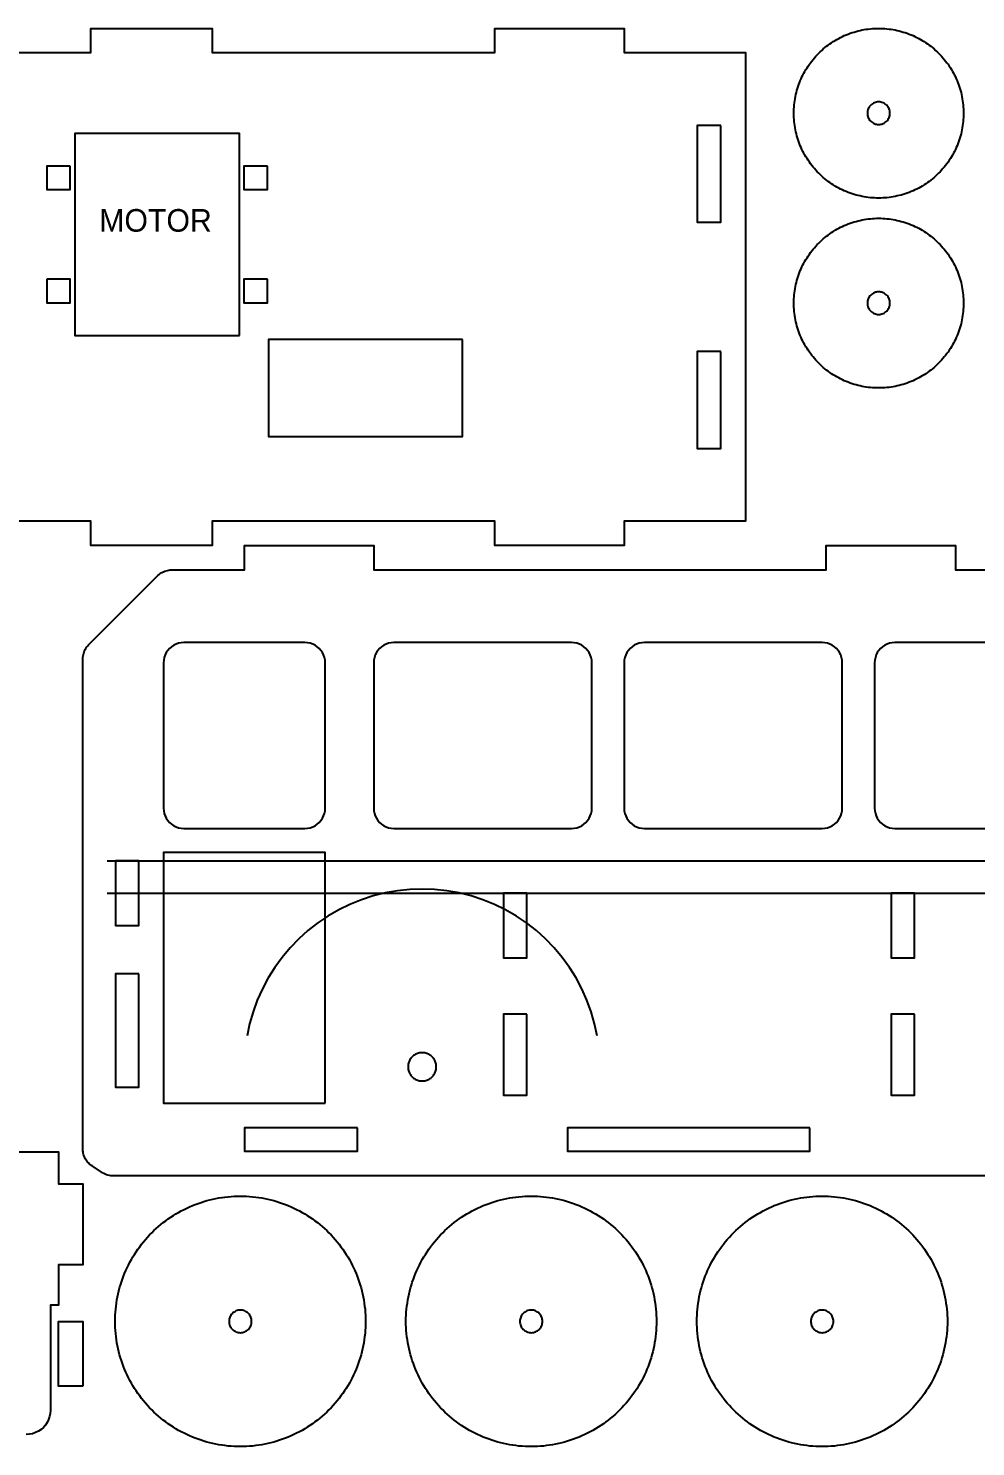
# Model space of a CAD drawing. Header units: metres. Extents: x 6 to 594, y 16 to 204.
# Drawn here: x 319.3 to 436.5, y 28.5 to 204 of the extents above; entities that cross this region are included whole.
import ezdxf
from ezdxf.enums import TextEntityAlignment as Align

# ---------------------------------------------------------------- set-up
doc = ezdxf.new("R2010")
doc.units = ezdxf.units.M
doc.layers.add('CORTAR', color=1, linetype='Continuous')
doc.layers.add('GRABAR', color=5, linetype='Continuous')

msp = doc.modelspace()

# ---------------------------------------------------------------- linework, layer by layer
at = {"layer": 'CORTAR'}
for points in [[(299, 201), (327, 201), (327, 204), (342, 204), (342, 201), (377, 201), (377, 204), (393, 204), (393, 201), (408, 201), (408, 143), (393, 143), (393, 140), (377, 140), (377, 140), (377, 143), (342, 143), (342, 140), (327, 140), (327, 143), (299, 143)], [(522.2, 62), (329.8, 62), (329.71, 62), (329.48, 62.02), (329.3, 62.05), (329.12, 62.09), (328.95, 62.14), (328.78, 62.21), (328.61, 62.28), (328.41, 62.4), (328.33, 62.45), (327.15, 63.24), (327.08, 63.28), (326.93, 63.4), (326.81, 63.5), (326.7, 63.6), (326.6, 63.72), (326.51, 63.84), (326.42, 63.96), (326.34, 64.09), (326.26, 64.23), (326.26, 64.23), (326.2, 64.37), (326.14, 64.51), (326.1, 64.66), (326.06, 64.81), (326.03, 64.96), (326.01, 65.11), (326, 65.3), (326, 65.38), (326, 125.92), (326, 126.01), (326.02, 126.21), (326.04, 126.37), (326.07, 126.53), (326.11, 126.69), (326.16, 126.84), (326.23, 126.99), (326.3, 127.14), (326.38, 127.28), (326.47, 127.42), (326.57, 127.55), (326.71, 127.7), (326.76, 127.76), (335.24, 136.24), (335.3, 136.29), (335.45, 136.43), (335.58, 136.53), (335.72, 136.62), (335.86, 136.7), (336.01, 136.77), (336.16, 136.84), (336.31, 136.89), (336.47, 136.93), (336.63, 136.96), (336.79, 136.98), (336.99, 137), (337.08, 137), (346, 137), (346, 140), (362, 140), (362, 137), (418, 137), (418, 140), (434, 140), (434, 137), (490, 137)], [(448.5, 128), (426.5, 128), (426.17, 127.98), (425.85, 127.91), (425.54, 127.81), (425.25, 127.67), (424.98, 127.48), (424.73, 127.27), (424.52, 127.02), (424.33, 126.75), (424.19, 126.46), (424.09, 126.15), (424.02, 125.83), (424, 125.5), (424, 107.5), (424.02, 107.17), (424.09, 106.85), (424.19, 106.54), (424.33, 106.25), (424.52, 105.98), (424.73, 105.73), (424.98, 105.52), (425.25, 105.33), (425.54, 105.19), (425.85, 105.09), (426.17, 105.02), (426.5, 105), (448.5, 105)], [(314, 65), (323, 65), (323, 61), (326, 61), (326, 51), (323, 51), (323, 46), (322, 46), (322, 33), (321.97, 32.61), (321.9, 32.22), (321.77, 31.85), (321.6, 31.5), (321.38, 31.17), (321.12, 30.88), (320.83, 30.62), (320.5, 30.4), (320.15, 30.23), (319.78, 30.1), (319.39, 30.03), (319, 30)]]:
    msp.add_lwpolyline(points, dxfattribs=at)
for points in [[(435, 193.24), (434.99, 192.98), (434.97, 192.73), (434.95, 192.47), (434.92, 192.21), (434.89, 191.96), (434.85, 191.7), (434.8, 191.45), (434.74, 191.2), (434.69, 190.95), (434.62, 190.7), (434.55, 190.45), (434.47, 190.21), (434.39, 189.96), (434.3, 189.72), (434.2, 189.48), (434.1, 189.24), (433.99, 189.01), (433.88, 188.78), (433.76, 188.55), (433.64, 188.32), (433.51, 188.1), (433.37, 187.88), (433.23, 187.67), (433.08, 187.45), (432.93, 187.25), (432.78, 187.04), (432.62, 186.84), (432.45, 186.64), (432.28, 186.45), (432.1, 186.26), (431.92, 186.08), (431.74, 185.9), (431.55, 185.72), (431.36, 185.55), (431.16, 185.38), (430.96, 185.22), (430.75, 185.07), (430.55, 184.92), (430.33, 184.77), (430.12, 184.63), (429.9, 184.49), (429.68, 184.36), (429.45, 184.24), (429.22, 184.12), (428.99, 184.01), (428.76, 183.9), (428.52, 183.8), (428.28, 183.7), (428.04, 183.61), (427.79, 183.53), (427.55, 183.45), (427.3, 183.38), (427.05, 183.31), (426.8, 183.26), (426.55, 183.2), (426.3, 183.15), (426.04, 183.11), (425.79, 183.08), (425.53, 183.05), (425.27, 183.03), (425.02, 183.01), (424.76, 183), (424.5, 183), (424.24, 183), (423.98, 183.01), (423.73, 183.03), (423.47, 183.05), (423.21, 183.08), (422.96, 183.11), (422.7, 183.15), (422.45, 183.2), (422.2, 183.26), (421.95, 183.31), (421.7, 183.38), (421.45, 183.45), (421.21, 183.53), (420.96, 183.61), (420.72, 183.7), (420.48, 183.8), (420.24, 183.9), (420.01, 184.01), (419.78, 184.12), (419.55, 184.24), (419.32, 184.36), (419.1, 184.49), (418.88, 184.63), (418.67, 184.77), (418.45, 184.92), (418.25, 185.07), (418.04, 185.22), (417.84, 185.38), (417.64, 185.55), (417.45, 185.72), (417.26, 185.9), (417.08, 186.08), (416.9, 186.26), (416.72, 186.45), (416.55, 186.64), (416.38, 186.84), (416.22, 187.04), (416.07, 187.25), (415.92, 187.45), (415.77, 187.67), (415.63, 187.88), (415.49, 188.1), (415.36, 188.32), (415.24, 188.55), (415.12, 188.78), (415.01, 189.01), (414.9, 189.24), (414.8, 189.48), (414.7, 189.72), (414.61, 189.96), (414.53, 190.21), (414.45, 190.45), (414.38, 190.7), (414.31, 190.95), (414.26, 191.2), (414.2, 191.45), (414.15, 191.7), (414.11, 191.96), (414.08, 192.21), (414.05, 192.47), (414.03, 192.73), (414.01, 192.98), (414, 193.24), (414, 193.5), (414, 193.76), (414.01, 194.02), (414.03, 194.27), (414.05, 194.53), (414.08, 194.79), (414.11, 195.04), (414.15, 195.3), (414.2, 195.55), (414.26, 195.8), (414.31, 196.05), (414.38, 196.3), (414.45, 196.55), (414.53, 196.79), (414.61, 197.04), (414.7, 197.28), (414.8, 197.52), (414.9, 197.76), (415.01, 197.99), (415.12, 198.22), (415.24, 198.45), (415.36, 198.68), (415.49, 198.9), (415.63, 199.12), (415.77, 199.33), (415.92, 199.55), (416.07, 199.75), (416.22, 199.96), (416.38, 200.16), (416.55, 200.36), (416.72, 200.55), (416.9, 200.74), (417.08, 200.92), (417.26, 201.1), (417.45, 201.28), (417.64, 201.45), (417.84, 201.62), (418.04, 201.78), (418.25, 201.93), (418.45, 202.08), (418.67, 202.23), (418.88, 202.37), (419.1, 202.51), (419.32, 202.64), (419.55, 202.76), (419.78, 202.88), (420.01, 202.99), (420.24, 203.1), (420.48, 203.2), (420.72, 203.3), (420.96, 203.39), (421.21, 203.47), (421.45, 203.55), (421.7, 203.62), (421.95, 203.69), (422.2, 203.74), (422.45, 203.8), (422.7, 203.85), (422.96, 203.89), (423.21, 203.92), (423.47, 203.95), (423.73, 203.97), (423.98, 203.99), (424.24, 204), (424.5, 204), (424.76, 204), (425.02, 203.99), (425.27, 203.97), (425.53, 203.95), (425.79, 203.92), (426.04, 203.89), (426.3, 203.85), (426.55, 203.8), (426.8, 203.74), (427.05, 203.69), (427.3, 203.62), (427.55, 203.55), (427.79, 203.47), (428.04, 203.39), (428.28, 203.3), (428.52, 203.2), (428.76, 203.1), (428.99, 202.99), (429.22, 202.88), (429.45, 202.76), (429.68, 202.64), (429.9, 202.51), (430.12, 202.37), (430.33, 202.23), (430.55, 202.08), (430.75, 201.93), (430.96, 201.78), (431.16, 201.62), (431.36, 201.45), (431.55, 201.28), (431.74, 201.1), (431.92, 200.92), (432.1, 200.74), (432.28, 200.55), (432.45, 200.36), (432.62, 200.16), (432.78, 199.96), (432.93, 199.75), (433.08, 199.55), (433.23, 199.33), (433.37, 199.12), (433.51, 198.9), (433.64, 198.68), (433.76, 198.45), (433.88, 198.22), (433.99, 197.99), (434.1, 197.76), (434.2, 197.52), (434.3, 197.28), (434.39, 197.04), (434.47, 196.79), (434.55, 196.55), (434.62, 196.3), (434.69, 196.05), (434.74, 195.8), (434.8, 195.55), (434.85, 195.3), (434.89, 195.04), (434.92, 194.79), (434.95, 194.53), (434.97, 194.27), (434.99, 194.02), (435, 193.76), (435, 193.5), (435, 193.24)], [(425.89, 193.64), (425.87, 193.77), (425.84, 193.91), (425.79, 194.04), (425.73, 194.16), (425.66, 194.28), (425.58, 194.39), (425.49, 194.49), (425.39, 194.58), (425.28, 194.66), (425.16, 194.73), (425.04, 194.79), (424.91, 194.84), (424.77, 194.87), (424.64, 194.89), (424.5, 194.9), (424.36, 194.89), (424.23, 194.87), (424.09, 194.84), (423.96, 194.79), (423.84, 194.73), (423.72, 194.66), (423.61, 194.58), (423.51, 194.49), (423.42, 194.39), (423.34, 194.28), (423.27, 194.16), (423.21, 194.04), (423.16, 193.91), (423.13, 193.77), (423.11, 193.64), (423.1, 193.5), (423.11, 193.36), (423.13, 193.23), (423.16, 193.09), (423.21, 192.96), (423.27, 192.84), (423.34, 192.72), (423.42, 192.61), (423.51, 192.51), (423.61, 192.42), (423.72, 192.34), (423.84, 192.27), (423.96, 192.21), (424.09, 192.16), (424.23, 192.13), (424.36, 192.11), (424.5, 192.1), (424.64, 192.11), (424.77, 192.13), (424.91, 192.16), (425.04, 192.21), (425.16, 192.27), (425.28, 192.34), (425.39, 192.42), (425.49, 192.51), (425.58, 192.61), (425.66, 192.72), (425.73, 192.84), (425.79, 192.96), (425.84, 193.09), (425.87, 193.23), (425.89, 193.36), (425.9, 193.5), (425.89, 193.64)], [(404.95, 192), (402.05, 192), (402.05, 180), (404.95, 180), (404.95, 192)], [(324.45, 186.95), (321.55, 186.95), (321.55, 184.05), (324.45, 184.05), (324.45, 186.95)], [(348.85, 186.95), (345.95, 186.95), (345.95, 184.05), (348.85, 184.05), (348.85, 186.95)], [(435, 169.74), (434.99, 169.48), (434.97, 169.23), (434.95, 168.97), (434.92, 168.71), (434.89, 168.46), (434.85, 168.2), (434.8, 167.95), (434.74, 167.7), (434.69, 167.45), (434.62, 167.2), (434.55, 166.95), (434.47, 166.71), (434.39, 166.46), (434.3, 166.22), (434.2, 165.98), (434.1, 165.74), (433.99, 165.51), (433.88, 165.28), (433.76, 165.05), (433.64, 164.82), (433.51, 164.6), (433.37, 164.38), (433.23, 164.17), (433.08, 163.95), (432.93, 163.75), (432.78, 163.54), (432.62, 163.34), (432.45, 163.14), (432.28, 162.95), (432.1, 162.76), (431.92, 162.58), (431.74, 162.4), (431.55, 162.22), (431.36, 162.05), (431.16, 161.88), (430.96, 161.72), (430.75, 161.57), (430.55, 161.42), (430.33, 161.27), (430.12, 161.13), (429.9, 160.99), (429.68, 160.86), (429.45, 160.74), (429.22, 160.62), (428.99, 160.51), (428.76, 160.4), (428.52, 160.3), (428.28, 160.2), (428.04, 160.11), (427.79, 160.03), (427.55, 159.95), (427.3, 159.88), (427.05, 159.81), (426.8, 159.76), (426.55, 159.7), (426.3, 159.65), (426.04, 159.61), (425.79, 159.58), (425.53, 159.55), (425.27, 159.53), (425.02, 159.51), (424.76, 159.5), (424.5, 159.5), (424.24, 159.5), (423.98, 159.51), (423.73, 159.53), (423.47, 159.55), (423.21, 159.58), (422.96, 159.61), (422.7, 159.65), (422.45, 159.7), (422.2, 159.76), (421.95, 159.81), (421.7, 159.88), (421.45, 159.95), (421.21, 160.03), (420.96, 160.11), (420.72, 160.2), (420.48, 160.3), (420.24, 160.4), (420.01, 160.51), (419.78, 160.62), (419.55, 160.74), (419.32, 160.86), (419.1, 160.99), (418.88, 161.13), (418.67, 161.27), (418.45, 161.42), (418.25, 161.57), (418.04, 161.72), (417.84, 161.88), (417.64, 162.05), (417.45, 162.22), (417.26, 162.4), (417.08, 162.58), (416.9, 162.76), (416.72, 162.95), (416.55, 163.14), (416.38, 163.34), (416.22, 163.54), (416.07, 163.75), (415.92, 163.95), (415.77, 164.17), (415.63, 164.38), (415.49, 164.6), (415.36, 164.82), (415.24, 165.05), (415.12, 165.28), (415.01, 165.51), (414.9, 165.74), (414.8, 165.98), (414.7, 166.22), (414.61, 166.46), (414.53, 166.71), (414.45, 166.95), (414.38, 167.2), (414.31, 167.45), (414.26, 167.7), (414.2, 167.95), (414.15, 168.2), (414.11, 168.46), (414.08, 168.71), (414.05, 168.97), (414.03, 169.23), (414.01, 169.48), (414, 169.74), (414, 170), (414, 170.26), (414.01, 170.52), (414.03, 170.77), (414.05, 171.03), (414.08, 171.29), (414.11, 171.54), (414.15, 171.8), (414.2, 172.05), (414.26, 172.3), (414.31, 172.55), (414.38, 172.8), (414.45, 173.05), (414.53, 173.29), (414.61, 173.54), (414.7, 173.78), (414.8, 174.02), (414.9, 174.26), (415.01, 174.49), (415.12, 174.72), (415.24, 174.95), (415.36, 175.18), (415.49, 175.4), (415.63, 175.62), (415.77, 175.83), (415.92, 176.05), (416.07, 176.25), (416.22, 176.46), (416.38, 176.66), (416.55, 176.86), (416.72, 177.05), (416.9, 177.24), (417.08, 177.42), (417.26, 177.6), (417.45, 177.78), (417.64, 177.95), (417.84, 178.12), (418.04, 178.28), (418.25, 178.43), (418.45, 178.58), (418.67, 178.73), (418.88, 178.87), (419.1, 179.01), (419.32, 179.14), (419.55, 179.26), (419.78, 179.38), (420.01, 179.49), (420.24, 179.6), (420.48, 179.7), (420.72, 179.8), (420.96, 179.89), (421.21, 179.97), (421.45, 180.05), (421.7, 180.12), (421.95, 180.19), (422.2, 180.24), (422.45, 180.3), (422.7, 180.35), (422.96, 180.39), (423.21, 180.42), (423.47, 180.45), (423.73, 180.47), (423.98, 180.49), (424.24, 180.5), (424.5, 180.5), (424.76, 180.5), (425.02, 180.49), (425.27, 180.47), (425.53, 180.45), (425.79, 180.42), (426.04, 180.39), (426.3, 180.35), (426.55, 180.3), (426.8, 180.24), (427.05, 180.19), (427.3, 180.12), (427.55, 180.05), (427.79, 179.97), (428.04, 179.89), (428.28, 179.8), (428.52, 179.7), (428.76, 179.6), (428.99, 179.49), (429.22, 179.38), (429.45, 179.26), (429.68, 179.14), (429.9, 179.01), (430.12, 178.87), (430.33, 178.73), (430.55, 178.58), (430.75, 178.43), (430.96, 178.28), (431.16, 178.12), (431.36, 177.95), (431.55, 177.78), (431.74, 177.6), (431.92, 177.42), (432.1, 177.24), (432.28, 177.05), (432.45, 176.86), (432.62, 176.66), (432.78, 176.46), (432.93, 176.25), (433.08, 176.05), (433.23, 175.83), (433.37, 175.62), (433.51, 175.4), (433.64, 175.18), (433.76, 174.95), (433.88, 174.72), (433.99, 174.49), (434.1, 174.26), (434.2, 174.02), (434.3, 173.78), (434.39, 173.54), (434.47, 173.29), (434.55, 173.05), (434.62, 172.8), (434.69, 172.55), (434.74, 172.3), (434.8, 172.05), (434.85, 171.8), (434.89, 171.54), (434.92, 171.29), (434.95, 171.03), (434.97, 170.77), (434.99, 170.52), (435, 170.26), (435, 170), (435, 169.74)], [(321.55, 172.95), (321.55, 170.05), (324.45, 170.05), (324.45, 172.95), (321.55, 172.95)], [(348.85, 172.95), (345.95, 172.95), (345.95, 170.05), (348.85, 170.05), (348.85, 172.95)], [(425.89, 170.14), (425.87, 170.27), (425.84, 170.41), (425.79, 170.54), (425.73, 170.66), (425.66, 170.78), (425.58, 170.89), (425.49, 170.99), (425.39, 171.08), (425.28, 171.16), (425.16, 171.23), (425.04, 171.29), (424.91, 171.34), (424.77, 171.37), (424.64, 171.39), (424.5, 171.4), (424.36, 171.39), (424.23, 171.37), (424.09, 171.34), (423.96, 171.29), (423.84, 171.23), (423.72, 171.16), (423.61, 171.08), (423.51, 170.99), (423.42, 170.89), (423.34, 170.78), (423.27, 170.66), (423.21, 170.54), (423.16, 170.41), (423.13, 170.27), (423.11, 170.14), (423.1, 170), (423.11, 169.86), (423.13, 169.73), (423.16, 169.59), (423.21, 169.46), (423.27, 169.34), (423.34, 169.22), (423.42, 169.11), (423.51, 169.01), (423.61, 168.92), (423.72, 168.84), (423.84, 168.77), (423.96, 168.71), (424.09, 168.66), (424.23, 168.63), (424.36, 168.61), (424.5, 168.6), (424.64, 168.61), (424.77, 168.63), (424.91, 168.66), (425.04, 168.71), (425.16, 168.77), (425.28, 168.84), (425.39, 168.92), (425.49, 169.01), (425.58, 169.11), (425.66, 169.22), (425.73, 169.34), (425.79, 169.46), (425.84, 169.59), (425.87, 169.73), (425.89, 169.86), (425.9, 170), (425.89, 170.14)], [(373, 165.5), (349, 165.5), (349, 153.5), (373, 153.5), (373, 165.5)], [(404.95, 164), (402.05, 164), (402.05, 152), (404.95, 152), (404.95, 164)], [(355.27, 127.27), (355.02, 127.48), (354.75, 127.67), (354.46, 127.81), (354.15, 127.91), (353.83, 127.98), (353.5, 128), (338.5, 128), (338.17, 127.98), (337.85, 127.91), (337.54, 127.81), (337.25, 127.67), (336.98, 127.48), (336.73, 127.27), (336.52, 127.02), (336.33, 126.75), (336.19, 126.46), (336.09, 126.15), (336.02, 125.83), (336, 125.5), (336, 107.5), (336.02, 107.17), (336.09, 106.85), (336.19, 106.54), (336.33, 106.25), (336.52, 105.98), (336.73, 105.73), (336.98, 105.52), (337.25, 105.33), (337.54, 105.19), (337.85, 105.09), (338.17, 105.02), (338.5, 105), (353.5, 105), (353.83, 105.02), (354.15, 105.09), (354.46, 105.19), (354.75, 105.33), (355.02, 105.52), (355.27, 105.73), (355.48, 105.98), (355.67, 106.25), (355.81, 106.54), (355.91, 106.85), (355.98, 107.17), (356, 107.5), (356, 125.5), (355.98, 125.83), (355.91, 126.15), (355.81, 126.46), (355.67, 126.75), (355.48, 127.02), (355.27, 127.27)], [(388.48, 127.02), (388.27, 127.27), (388.02, 127.48), (387.75, 127.67), (387.46, 127.81), (387.15, 127.91), (386.83, 127.98), (386.5, 128), (364.5, 128), (364.17, 127.98), (363.85, 127.91), (363.54, 127.81), (363.25, 127.67), (362.98, 127.48), (362.73, 127.27), (362.52, 127.02), (362.33, 126.75), (362.19, 126.46), (362.09, 126.15), (362.02, 125.83), (362, 125.5), (362, 107.5), (362.02, 107.17), (362.09, 106.85), (362.19, 106.54), (362.33, 106.25), (362.52, 105.98), (362.73, 105.73), (362.98, 105.52), (363.25, 105.33), (363.54, 105.19), (363.85, 105.09), (364.17, 105.02), (364.5, 105), (386.5, 105), (386.83, 105.02), (387.15, 105.09), (387.46, 105.19), (387.75, 105.33), (388.02, 105.52), (388.27, 105.73), (388.48, 105.98), (388.67, 106.25), (388.81, 106.54), (388.91, 106.85), (388.98, 107.17), (389, 107.5), (389, 125.5), (388.98, 125.83), (388.91, 126.15), (388.81, 126.46), (388.67, 126.75), (388.48, 127.02)], [(419.67, 126.75), (419.48, 127.02), (419.27, 127.27), (419.02, 127.48), (418.75, 127.67), (418.46, 127.81), (418.15, 127.91), (417.83, 127.98), (417.5, 128), (395.5, 128), (395.17, 127.98), (394.85, 127.91), (394.54, 127.81), (394.25, 127.67), (393.98, 127.48), (393.73, 127.27), (393.52, 127.02), (393.33, 126.75), (393.19, 126.46), (393.09, 126.15), (393.02, 125.83), (393, 125.5), (393, 107.5), (393.02, 107.17), (393.09, 106.85), (393.19, 106.54), (393.33, 106.25), (393.52, 105.98), (393.73, 105.73), (393.98, 105.52), (394.25, 105.33), (394.54, 105.19), (394.85, 105.09), (395.17, 105.02), (395.5, 105), (417.5, 105), (417.83, 105.02), (418.15, 105.09), (418.46, 105.19), (418.75, 105.33), (419.02, 105.52), (419.27, 105.73), (419.48, 105.98), (419.67, 106.25), (419.81, 106.54), (419.91, 106.85), (419.98, 107.17), (420, 107.5), (420, 125.5), (419.98, 125.83), (419.91, 126.15), (419.81, 126.46), (419.67, 126.75)], [(332.95, 101), (330.05, 101), (330.05, 93), (332.95, 93), (332.95, 101)], [(380.95, 97), (378.05, 97), (378.05, 89), (380.95, 89), (380.95, 97)], [(428.95, 97), (426.05, 97), (426.05, 89), (428.95, 89), (428.95, 97)], [(332.95, 87), (330.05, 87), (330.05, 73), (332.95, 73), (332.95, 87)], [(380.95, 82), (378.05, 82), (378.05, 72), (380.95, 72), (380.95, 82)], [(428.95, 82), (426.05, 82), (426.05, 72), (428.95, 72), (428.95, 82)], [(369.72, 75.16), (369.74, 75.27), (369.75, 75.39), (369.75, 75.5), (369.75, 75.61), (369.74, 75.73), (369.72, 75.84), (369.69, 75.95), (369.66, 76.06), (369.62, 76.17), (369.57, 76.27), (369.52, 76.38), (369.46, 76.47), (369.39, 76.57), (369.32, 76.65), (369.24, 76.74), (369.15, 76.82), (369.07, 76.89), (368.97, 76.96), (368.88, 77.02), (368.77, 77.07), (368.67, 77.12), (368.56, 77.16), (368.45, 77.19), (368.34, 77.22), (368.23, 77.24), (368.11, 77.25), (368, 77.25), (367.89, 77.25), (367.77, 77.24), (367.66, 77.22), (367.55, 77.19), (367.44, 77.16), (367.33, 77.12), (367.23, 77.07), (367.12, 77.02), (367.03, 76.96), (366.93, 76.89), (366.85, 76.82), (366.76, 76.74), (366.68, 76.65), (366.61, 76.57), (366.54, 76.47), (366.48, 76.38), (366.43, 76.27), (366.38, 76.17), (366.34, 76.06), (366.31, 75.95), (366.28, 75.84), (366.26, 75.73), (366.25, 75.61), (366.25, 75.5), (366.25, 75.39), (366.26, 75.27), (366.28, 75.16), (366.31, 75.05), (366.34, 74.94), (366.38, 74.83), (366.43, 74.73), (366.48, 74.62), (366.54, 74.53), (366.61, 74.43), (366.68, 74.35), (366.76, 74.26), (366.85, 74.18), (366.93, 74.11), (367.03, 74.04), (367.12, 73.98), (367.23, 73.93), (367.33, 73.88), (367.44, 73.84), (367.55, 73.81), (367.66, 73.78), (367.77, 73.76), (367.89, 73.75), (368, 73.75), (368.11, 73.75), (368.23, 73.76), (368.34, 73.78), (368.45, 73.81), (368.56, 73.84), (368.67, 73.88), (368.77, 73.93), (368.88, 73.98), (368.97, 74.04), (369.07, 74.11), (369.15, 74.18), (369.24, 74.26), (369.32, 74.35), (369.39, 74.43), (369.46, 74.53), (369.52, 74.62), (369.57, 74.73), (369.62, 74.83), (369.66, 74.94), (369.69, 75.05), (369.72, 75.16)], [(360, 67.95), (346, 67.95), (346, 65.05), (360, 65.05), (360, 67.95)], [(416, 67.95), (386, 67.95), (386, 65.05), (416, 65.05), (416, 67.95)], [(361, 43.62), (360.98, 43.24), (360.96, 42.86), (360.93, 42.48), (360.88, 42.1), (360.83, 41.73), (360.77, 41.35), (360.7, 40.98), (360.62, 40.6), (360.54, 40.23), (360.44, 39.87), (360.33, 39.5), (360.22, 39.14), (360.09, 38.78), (359.96, 38.42), (359.82, 38.07), (359.67, 37.72), (359.51, 37.37), (359.34, 37.03), (359.17, 36.69), (358.99, 36.36), (358.79, 36.03), (358.6, 35.71), (358.39, 35.39), (358.17, 35.07), (357.95, 34.77), (357.72, 34.46), (357.48, 34.17), (357.24, 33.88), (356.98, 33.59), (356.73, 33.31), (356.46, 33.04), (356.19, 32.77), (355.91, 32.52), (355.62, 32.26), (355.33, 32.02), (355.04, 31.78), (354.73, 31.55), (354.43, 31.33), (354.11, 31.11), (353.79, 30.9), (353.47, 30.71), (353.14, 30.51), (352.81, 30.33), (352.47, 30.16), (352.13, 29.99), (351.78, 29.83), (351.43, 29.68), (351.08, 29.54), (350.72, 29.41), (350.36, 29.28), (350, 29.17), (349.63, 29.06), (349.27, 28.96), (348.9, 28.88), (348.52, 28.8), (348.15, 28.73), (347.77, 28.67), (347.4, 28.62), (347.02, 28.57), (346.64, 28.54), (346.26, 28.52), (345.88, 28.5), (345.5, 28.5), (345.12, 28.5), (344.74, 28.52), (344.36, 28.54), (343.98, 28.57), (343.6, 28.62), (343.23, 28.67), (342.85, 28.73), (342.48, 28.8), (342.1, 28.88), (341.73, 28.96), (341.37, 29.06), (341, 29.17), (340.64, 29.28), (340.28, 29.41), (339.92, 29.54), (339.57, 29.68), (339.22, 29.83), (338.87, 29.99), (338.53, 30.16), (338.19, 30.33), (337.86, 30.51), (337.53, 30.71), (337.21, 30.9), (336.89, 31.11), (336.57, 31.33), (336.27, 31.55), (335.96, 31.78), (335.67, 32.02), (335.38, 32.26), (335.09, 32.52), (334.81, 32.77), (334.54, 33.04), (334.27, 33.31), (334.02, 33.59), (333.76, 33.88), (333.52, 34.17), (333.28, 34.46), (333.05, 34.77), (332.83, 35.07), (332.61, 35.39), (332.4, 35.71), (332.21, 36.03), (332.01, 36.36), (331.83, 36.69), (331.66, 37.03), (331.49, 37.37), (331.33, 37.72), (331.18, 38.07), (331.04, 38.42), (330.91, 38.78), (330.78, 39.14), (330.67, 39.5), (330.56, 39.87), (330.46, 40.23), (330.38, 40.6), (330.3, 40.98), (330.23, 41.35), (330.17, 41.73), (330.12, 42.1), (330.07, 42.48), (330.04, 42.86), (330.02, 43.24), (330, 43.62), (330, 44), (330, 44.38), (330.02, 44.76), (330.04, 45.14), (330.07, 45.52), (330.12, 45.9), (330.17, 46.27), (330.23, 46.65), (330.3, 47.02), (330.38, 47.4), (330.46, 47.77), (330.56, 48.13), (330.67, 48.5), (330.78, 48.86), (330.91, 49.22), (331.04, 49.58), (331.18, 49.93), (331.33, 50.28), (331.49, 50.63), (331.66, 50.97), (331.83, 51.31), (332.01, 51.64), (332.21, 51.97), (332.4, 52.29), (332.61, 52.61), (332.83, 52.93), (333.05, 53.23), (333.28, 53.54), (333.52, 53.83), (333.76, 54.12), (334.02, 54.41), (334.27, 54.69), (334.54, 54.96), (334.81, 55.23), (335.09, 55.48), (335.38, 55.74), (335.67, 55.98), (335.96, 56.22), (336.27, 56.45), (336.57, 56.67), (336.89, 56.89), (337.21, 57.1), (337.53, 57.29), (337.86, 57.49), (338.19, 57.67), (338.53, 57.84), (338.87, 58.01), (339.22, 58.17), (339.57, 58.32), (339.92, 58.46), (340.28, 58.59), (340.64, 58.72), (341, 58.83), (341.37, 58.94), (341.73, 59.04), (342.1, 59.12), (342.48, 59.2), (342.85, 59.27), (343.23, 59.33), (343.6, 59.38), (343.98, 59.43), (344.36, 59.46), (344.74, 59.48), (345.12, 59.5), (345.5, 59.5), (345.88, 59.5), (346.26, 59.48), (346.64, 59.46), (347.02, 59.43), (347.4, 59.38), (347.77, 59.33), (348.15, 59.27), (348.52, 59.2), (348.9, 59.12), (349.27, 59.04), (349.63, 58.94), (350, 58.83), (350.36, 58.72), (350.72, 58.59), (351.08, 58.46), (351.43, 58.32), (351.78, 58.17), (352.13, 58.01), (352.47, 57.84), (352.81, 57.67), (353.14, 57.49), (353.47, 57.29), (353.79, 57.1), (354.11, 56.89), (354.43, 56.67), (354.73, 56.45), (355.04, 56.22), (355.33, 55.98), (355.62, 55.74), (355.91, 55.48), (356.19, 55.23), (356.46, 54.96), (356.73, 54.69), (356.98, 54.41), (357.24, 54.12), (357.48, 53.83), (357.72, 53.54), (357.95, 53.23), (358.17, 52.93), (358.39, 52.61), (358.6, 52.29), (358.79, 51.97), (358.99, 51.64), (359.17, 51.31), (359.34, 50.97), (359.51, 50.63), (359.67, 50.28), (359.82, 49.93), (359.96, 49.58), (360.09, 49.22), (360.22, 48.86), (360.33, 48.5), (360.44, 48.13), (360.54, 47.77), (360.62, 47.4), (360.7, 47.02), (360.77, 46.65), (360.83, 46.27), (360.88, 45.9), (360.93, 45.52), (360.96, 45.14), (360.98, 44.76), (361, 44.38), (361, 44), (361, 43.62)], [(397, 43.62), (396.98, 43.24), (396.96, 42.86), (396.93, 42.48), (396.88, 42.1), (396.83, 41.73), (396.77, 41.35), (396.7, 40.98), (396.62, 40.6), (396.54, 40.23), (396.44, 39.87), (396.33, 39.5), (396.22, 39.14), (396.09, 38.78), (395.96, 38.42), (395.82, 38.07), (395.67, 37.72), (395.51, 37.37), (395.34, 37.03), (395.17, 36.69), (394.99, 36.36), (394.79, 36.03), (394.6, 35.71), (394.39, 35.39), (394.17, 35.07), (393.95, 34.77), (393.72, 34.46), (393.48, 34.17), (393.24, 33.88), (392.98, 33.59), (392.73, 33.31), (392.46, 33.04), (392.19, 32.77), (391.91, 32.52), (391.62, 32.26), (391.33, 32.02), (391.04, 31.78), (390.73, 31.55), (390.43, 31.33), (390.11, 31.11), (389.79, 30.9), (389.47, 30.71), (389.14, 30.51), (388.81, 30.33), (388.47, 30.16), (388.13, 29.99), (387.78, 29.83), (387.43, 29.68), (387.08, 29.54), (386.72, 29.41), (386.36, 29.28), (386, 29.17), (385.63, 29.06), (385.27, 28.96), (384.9, 28.88), (384.52, 28.8), (384.15, 28.73), (383.77, 28.67), (383.4, 28.62), (383.02, 28.57), (382.64, 28.54), (382.26, 28.52), (381.88, 28.5), (381.5, 28.5), (381.12, 28.5), (380.74, 28.52), (380.36, 28.54), (379.98, 28.57), (379.6, 28.62), (379.23, 28.67), (378.85, 28.73), (378.48, 28.8), (378.1, 28.88), (377.73, 28.96), (377.37, 29.06), (377, 29.17), (376.64, 29.28), (376.28, 29.41), (375.92, 29.54), (375.57, 29.68), (375.22, 29.83), (374.87, 29.99), (374.53, 30.16), (374.19, 30.33), (373.86, 30.51), (373.53, 30.71), (373.21, 30.9), (372.89, 31.11), (372.57, 31.33), (372.27, 31.55), (371.96, 31.78), (371.67, 32.02), (371.38, 32.26), (371.09, 32.52), (370.81, 32.77), (370.54, 33.04), (370.27, 33.31), (370.02, 33.59), (369.76, 33.88), (369.52, 34.17), (369.28, 34.46), (369.05, 34.77), (368.83, 35.07), (368.61, 35.39), (368.4, 35.71), (368.21, 36.03), (368.01, 36.36), (367.83, 36.69), (367.66, 37.03), (367.49, 37.37), (367.33, 37.72), (367.18, 38.07), (367.04, 38.42), (366.91, 38.78), (366.78, 39.14), (366.67, 39.5), (366.56, 39.87), (366.46, 40.23), (366.38, 40.6), (366.3, 40.98), (366.23, 41.35), (366.17, 41.73), (366.12, 42.1), (366.07, 42.48), (366.04, 42.86), (366.02, 43.24), (366, 43.62), (366, 44), (366, 44.38), (366.02, 44.76), (366.04, 45.14), (366.07, 45.52), (366.12, 45.9), (366.17, 46.27), (366.23, 46.65), (366.3, 47.02), (366.38, 47.4), (366.46, 47.77), (366.56, 48.13), (366.67, 48.5), (366.78, 48.86), (366.91, 49.22), (367.04, 49.58), (367.18, 49.93), (367.33, 50.28), (367.49, 50.63), (367.66, 50.97), (367.83, 51.31), (368.01, 51.64), (368.21, 51.97), (368.4, 52.29), (368.61, 52.61), (368.83, 52.93), (369.05, 53.23), (369.28, 53.54), (369.52, 53.83), (369.76, 54.12), (370.02, 54.41), (370.27, 54.69), (370.54, 54.96), (370.81, 55.23), (371.09, 55.48), (371.38, 55.74), (371.67, 55.98), (371.96, 56.22), (372.27, 56.45), (372.57, 56.67), (372.89, 56.89), (373.21, 57.1), (373.53, 57.29), (373.86, 57.49), (374.19, 57.67), (374.53, 57.84), (374.87, 58.01), (375.22, 58.17), (375.57, 58.32), (375.92, 58.46), (376.28, 58.59), (376.64, 58.72), (377, 58.83), (377.37, 58.94), (377.73, 59.04), (378.1, 59.12), (378.48, 59.2), (378.85, 59.27), (379.23, 59.33), (379.6, 59.38), (379.98, 59.43), (380.36, 59.46), (380.74, 59.48), (381.12, 59.5), (381.5, 59.5), (381.88, 59.5), (382.26, 59.48), (382.64, 59.46), (383.02, 59.43), (383.4, 59.38), (383.77, 59.33), (384.15, 59.27), (384.52, 59.2), (384.9, 59.12), (385.27, 59.04), (385.63, 58.94), (386, 58.83), (386.36, 58.72), (386.72, 58.59), (387.08, 58.46), (387.43, 58.32), (387.78, 58.17), (388.13, 58.01), (388.47, 57.84), (388.81, 57.67), (389.14, 57.49), (389.47, 57.29), (389.79, 57.1), (390.11, 56.89), (390.43, 56.67), (390.73, 56.45), (391.04, 56.22), (391.33, 55.98), (391.62, 55.74), (391.91, 55.48), (392.19, 55.23), (392.46, 54.96), (392.73, 54.69), (392.98, 54.41), (393.24, 54.12), (393.48, 53.83), (393.72, 53.54), (393.95, 53.23), (394.17, 52.93), (394.39, 52.61), (394.6, 52.29), (394.79, 51.97), (394.99, 51.64), (395.17, 51.31), (395.34, 50.97), (395.51, 50.63), (395.67, 50.28), (395.82, 49.93), (395.96, 49.58), (396.09, 49.22), (396.22, 48.86), (396.33, 48.5), (396.44, 48.13), (396.54, 47.77), (396.62, 47.4), (396.7, 47.02), (396.77, 46.65), (396.83, 46.27), (396.88, 45.9), (396.93, 45.52), (396.96, 45.14), (396.98, 44.76), (397, 44.38), (397, 44), (397, 43.62)], [(433, 43.62), (432.98, 43.24), (432.96, 42.86), (432.93, 42.48), (432.88, 42.1), (432.83, 41.73), (432.77, 41.35), (432.7, 40.98), (432.62, 40.6), (432.54, 40.23), (432.44, 39.87), (432.33, 39.5), (432.22, 39.14), (432.09, 38.78), (431.96, 38.42), (431.82, 38.07), (431.67, 37.72), (431.51, 37.37), (431.34, 37.03), (431.17, 36.69), (430.99, 36.36), (430.79, 36.03), (430.6, 35.71), (430.39, 35.39), (430.17, 35.07), (429.95, 34.77), (429.72, 34.46), (429.48, 34.17), (429.24, 33.88), (428.98, 33.59), (428.73, 33.31), (428.46, 33.04), (428.19, 32.77), (427.91, 32.52), (427.62, 32.26), (427.33, 32.02), (427.04, 31.78), (426.73, 31.55), (426.43, 31.33), (426.11, 31.11), (425.79, 30.9), (425.47, 30.71), (425.14, 30.51), (424.81, 30.33), (424.47, 30.16), (424.13, 29.99), (423.78, 29.83), (423.43, 29.68), (423.08, 29.54), (422.72, 29.41), (422.36, 29.28), (422, 29.17), (421.63, 29.06), (421.27, 28.96), (420.9, 28.88), (420.52, 28.8), (420.15, 28.73), (419.77, 28.67), (419.4, 28.62), (419.02, 28.57), (418.64, 28.54), (418.26, 28.52), (417.88, 28.5), (417.5, 28.5), (417.12, 28.5), (416.74, 28.52), (416.36, 28.54), (415.98, 28.57), (415.6, 28.62), (415.23, 28.67), (414.85, 28.73), (414.48, 28.8), (414.1, 28.88), (413.73, 28.96), (413.37, 29.06), (413, 29.17), (412.64, 29.28), (412.28, 29.41), (411.92, 29.54), (411.57, 29.68), (411.22, 29.83), (410.87, 29.99), (410.53, 30.16), (410.19, 30.33), (409.86, 30.51), (409.53, 30.71), (409.21, 30.9), (408.89, 31.11), (408.57, 31.33), (408.27, 31.55), (407.96, 31.78), (407.67, 32.02), (407.38, 32.26), (407.09, 32.52), (406.81, 32.77), (406.54, 33.04), (406.27, 33.31), (406.02, 33.59), (405.76, 33.88), (405.52, 34.17), (405.28, 34.46), (405.05, 34.77), (404.83, 35.07), (404.61, 35.39), (404.4, 35.71), (404.21, 36.03), (404.01, 36.36), (403.83, 36.69), (403.66, 37.03), (403.49, 37.37), (403.33, 37.72), (403.18, 38.07), (403.04, 38.42), (402.91, 38.78), (402.78, 39.14), (402.67, 39.5), (402.56, 39.87), (402.46, 40.23), (402.38, 40.6), (402.3, 40.98), (402.23, 41.35), (402.17, 41.73), (402.12, 42.1), (402.07, 42.48), (402.04, 42.86), (402.02, 43.24), (402, 43.62), (402, 44), (402, 44.38), (402.02, 44.76), (402.04, 45.14), (402.07, 45.52), (402.12, 45.9), (402.17, 46.27), (402.23, 46.65), (402.3, 47.02), (402.38, 47.4), (402.46, 47.77), (402.56, 48.13), (402.67, 48.5), (402.78, 48.86), (402.91, 49.22), (403.04, 49.58), (403.18, 49.93), (403.33, 50.28), (403.49, 50.63), (403.66, 50.97), (403.83, 51.31), (404.01, 51.64), (404.21, 51.97), (404.4, 52.29), (404.61, 52.61), (404.83, 52.93), (405.05, 53.23), (405.28, 53.54), (405.52, 53.83), (405.76, 54.12), (406.02, 54.41), (406.27, 54.69), (406.54, 54.96), (406.81, 55.23), (407.09, 55.48), (407.38, 55.74), (407.67, 55.98), (407.96, 56.22), (408.27, 56.45), (408.57, 56.67), (408.89, 56.89), (409.21, 57.1), (409.53, 57.29), (409.86, 57.49), (410.19, 57.67), (410.53, 57.84), (410.87, 58.01), (411.22, 58.17), (411.57, 58.32), (411.92, 58.46), (412.28, 58.59), (412.64, 58.72), (413, 58.83), (413.37, 58.94), (413.73, 59.04), (414.1, 59.12), (414.48, 59.2), (414.85, 59.27), (415.23, 59.33), (415.6, 59.38), (415.98, 59.43), (416.36, 59.46), (416.74, 59.48), (417.12, 59.5), (417.5, 59.5), (417.88, 59.5), (418.26, 59.48), (418.64, 59.46), (419.02, 59.43), (419.4, 59.38), (419.77, 59.33), (420.15, 59.27), (420.52, 59.2), (420.9, 59.12), (421.27, 59.04), (421.63, 58.94), (422, 58.83), (422.36, 58.72), (422.72, 58.59), (423.08, 58.46), (423.43, 58.32), (423.78, 58.17), (424.13, 58.01), (424.47, 57.84), (424.81, 57.67), (425.14, 57.49), (425.47, 57.29), (425.79, 57.1), (426.11, 56.89), (426.43, 56.67), (426.73, 56.45), (427.04, 56.22), (427.33, 55.98), (427.62, 55.74), (427.91, 55.48), (428.19, 55.23), (428.46, 54.96), (428.73, 54.69), (428.98, 54.41), (429.24, 54.12), (429.48, 53.83), (429.72, 53.54), (429.95, 53.23), (430.17, 52.93), (430.39, 52.61), (430.6, 52.29), (430.79, 51.97), (430.99, 51.64), (431.17, 51.31), (431.34, 50.97), (431.51, 50.63), (431.67, 50.28), (431.82, 49.93), (431.96, 49.58), (432.09, 49.22), (432.22, 48.86), (432.33, 48.5), (432.44, 48.13), (432.54, 47.77), (432.62, 47.4), (432.7, 47.02), (432.77, 46.65), (432.83, 46.27), (432.88, 45.9), (432.93, 45.52), (432.96, 45.14), (432.98, 44.76), (433, 44.38), (433, 44), (433, 43.62)], [(326, 36), (323, 36), (323, 44), (326, 44), (326, 36)], [(346.89, 44.14), (346.87, 44.27), (346.84, 44.41), (346.79, 44.54), (346.73, 44.66), (346.66, 44.78), (346.58, 44.89), (346.49, 44.99), (346.39, 45.08), (346.28, 45.16), (346.16, 45.23), (346.04, 45.29), (345.91, 45.34), (345.77, 45.37), (345.64, 45.39), (345.5, 45.4), (345.36, 45.39), (345.23, 45.37), (345.09, 45.34), (344.96, 45.29), (344.84, 45.23), (344.72, 45.16), (344.61, 45.08), (344.51, 44.99), (344.42, 44.89), (344.34, 44.78), (344.27, 44.66), (344.21, 44.54), (344.16, 44.41), (344.13, 44.27), (344.11, 44.14), (344.1, 44), (344.11, 43.86), (344.13, 43.73), (344.16, 43.59), (344.21, 43.46), (344.27, 43.34), (344.34, 43.22), (344.42, 43.11), (344.51, 43.01), (344.61, 42.92), (344.72, 42.84), (344.84, 42.77), (344.96, 42.71), (345.09, 42.66), (345.23, 42.63), (345.36, 42.61), (345.5, 42.6), (345.64, 42.61), (345.77, 42.63), (345.91, 42.66), (346.04, 42.71), (346.16, 42.77), (346.28, 42.84), (346.39, 42.92), (346.49, 43.01), (346.58, 43.11), (346.66, 43.22), (346.73, 43.34), (346.79, 43.46), (346.84, 43.59), (346.87, 43.73), (346.89, 43.86), (346.9, 44), (346.89, 44.14)], [(382.89, 44.14), (382.87, 44.27), (382.84, 44.41), (382.79, 44.54), (382.73, 44.66), (382.66, 44.78), (382.58, 44.89), (382.49, 44.99), (382.39, 45.08), (382.28, 45.16), (382.16, 45.23), (382.04, 45.29), (381.91, 45.34), (381.77, 45.37), (381.64, 45.39), (381.5, 45.4), (381.36, 45.39), (381.23, 45.37), (381.09, 45.34), (380.96, 45.29), (380.84, 45.23), (380.72, 45.16), (380.61, 45.08), (380.51, 44.99), (380.42, 44.89), (380.34, 44.78), (380.27, 44.66), (380.21, 44.54), (380.16, 44.41), (380.13, 44.27), (380.11, 44.14), (380.1, 44), (380.11, 43.86), (380.13, 43.73), (380.16, 43.59), (380.21, 43.46), (380.27, 43.34), (380.34, 43.22), (380.42, 43.11), (380.51, 43.01), (380.61, 42.92), (380.72, 42.84), (380.84, 42.77), (380.96, 42.71), (381.09, 42.66), (381.23, 42.63), (381.36, 42.61), (381.5, 42.6), (381.64, 42.61), (381.77, 42.63), (381.91, 42.66), (382.04, 42.71), (382.16, 42.77), (382.28, 42.84), (382.39, 42.92), (382.49, 43.01), (382.58, 43.11), (382.66, 43.22), (382.73, 43.34), (382.79, 43.46), (382.84, 43.59), (382.87, 43.73), (382.89, 43.86), (382.9, 44), (382.89, 44.14)], [(418.89, 44.14), (418.87, 44.27), (418.84, 44.41), (418.79, 44.54), (418.73, 44.66), (418.66, 44.78), (418.58, 44.89), (418.49, 44.99), (418.39, 45.08), (418.28, 45.16), (418.16, 45.23), (418.04, 45.29), (417.91, 45.34), (417.77, 45.37), (417.64, 45.39), (417.5, 45.4), (417.36, 45.39), (417.23, 45.37), (417.09, 45.34), (416.96, 45.29), (416.84, 45.23), (416.72, 45.16), (416.61, 45.08), (416.51, 44.99), (416.42, 44.89), (416.34, 44.78), (416.27, 44.66), (416.21, 44.54), (416.16, 44.41), (416.13, 44.27), (416.11, 44.14), (416.1, 44), (416.11, 43.86), (416.13, 43.73), (416.16, 43.59), (416.21, 43.46), (416.27, 43.34), (416.34, 43.22), (416.42, 43.11), (416.51, 43.01), (416.61, 42.92), (416.72, 42.84), (416.84, 42.77), (416.96, 42.71), (417.09, 42.66), (417.23, 42.63), (417.36, 42.61), (417.5, 42.6), (417.64, 42.61), (417.77, 42.63), (417.91, 42.66), (418.04, 42.71), (418.16, 42.77), (418.28, 42.84), (418.39, 42.92), (418.49, 43.01), (418.58, 43.11), (418.66, 43.22), (418.73, 43.34), (418.79, 43.46), (418.84, 43.59), (418.87, 43.73), (418.89, 43.86), (418.9, 44), (418.89, 44.14)]]:
    msp.add_lwpolyline(points, close=True, dxfattribs=at)
at = {"layer": 'GRABAR'}
for points in [[(345.4, 166), (345.4, 191), (325, 191), (325, 166), (345.4, 166)], [(356, 71), (356, 102), (336, 102), (336, 71), (356, 71)]]:
    msp.add_lwpolyline(points, close=True, dxfattribs=at)
for points in [[(329, 101), (523, 101)], [(329, 97), (523, 97)], [(389.67, 79.32), (389.35, 80.82), (388.92, 82.3), (388.4, 83.74), (387.77, 85.14), (387.05, 86.5), (386.24, 87.8), (385.34, 89.04), (384.35, 90.22), (383.28, 91.33), (382.14, 92.35), (380.93, 93.3), (379.66, 94.16), (378.33, 94.92), (376.95, 95.6), (375.52, 96.17), (374.06, 96.65), (372.57, 97.02), (371.06, 97.29), (369.53, 97.45), (368, 97.5), (366.47, 97.45), (364.94, 97.29), (363.43, 97.02), (361.94, 96.65), (360.48, 96.17), (359.05, 95.6), (357.67, 94.92), (356.34, 94.16), (355.07, 93.3), (353.86, 92.35), (352.72, 91.33), (351.65, 90.22), (350.66, 89.04), (349.76, 87.8), (348.95, 86.5), (348.23, 85.14), (347.6, 83.74), (347.08, 82.3), (346.65, 80.82), (346.33, 79.32)]]:
    msp.add_lwpolyline(points, dxfattribs=at)

# ---------------------------------------------------------------- texts
msp.add_text('MOTOR', height=2.8, dxfattribs=at).set_placement((335, 178), align=Align.BOTTOM_CENTER)

doc.saveas('drawing.dxf')
